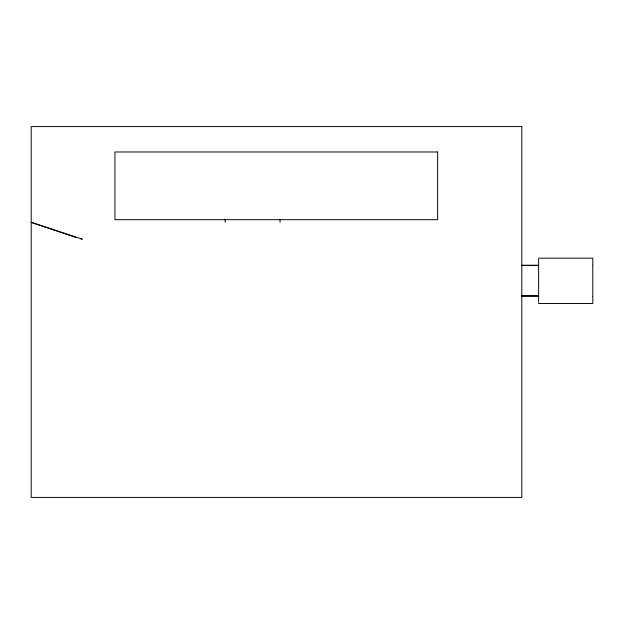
<?xml version="1.0" encoding="UTF-8"?>
<svg xmlns="http://www.w3.org/2000/svg" width="624" height="624" viewBox="0 0 624 624"><rect width="100%" height="100%" fill="white"/><g stroke="black" fill="none" stroke-linecap="round" stroke-linejoin="round"><path stroke-width="0.94" d="M538.613 258.172L592.8 258.172L592.8 264.865M521.828 265.27L538.613 265.27M521.828 265.418L538.613 265.418M521.828 295.526L538.613 295.526M521.828 296.431L538.613 296.431M80.948 238.937L82.29 239.14L31.2 222.331L75.683 237.377M592.8 265.27L592.8 296.431M592.8 296.837L592.8 303.529L538.613 303.529L538.613 302.749M538.613 259.085L538.613 301.72M280.043 219.461L280.043 222.37M225.178 219.469L225.178 222.378M521.828 126.578L31.2 126.578L31.2 497.422L521.828 497.422L521.828 126.578M437.642 151.983L114.941 151.983L114.941 219.695L437.642 219.695L437.642 151.983"/></g></svg>
